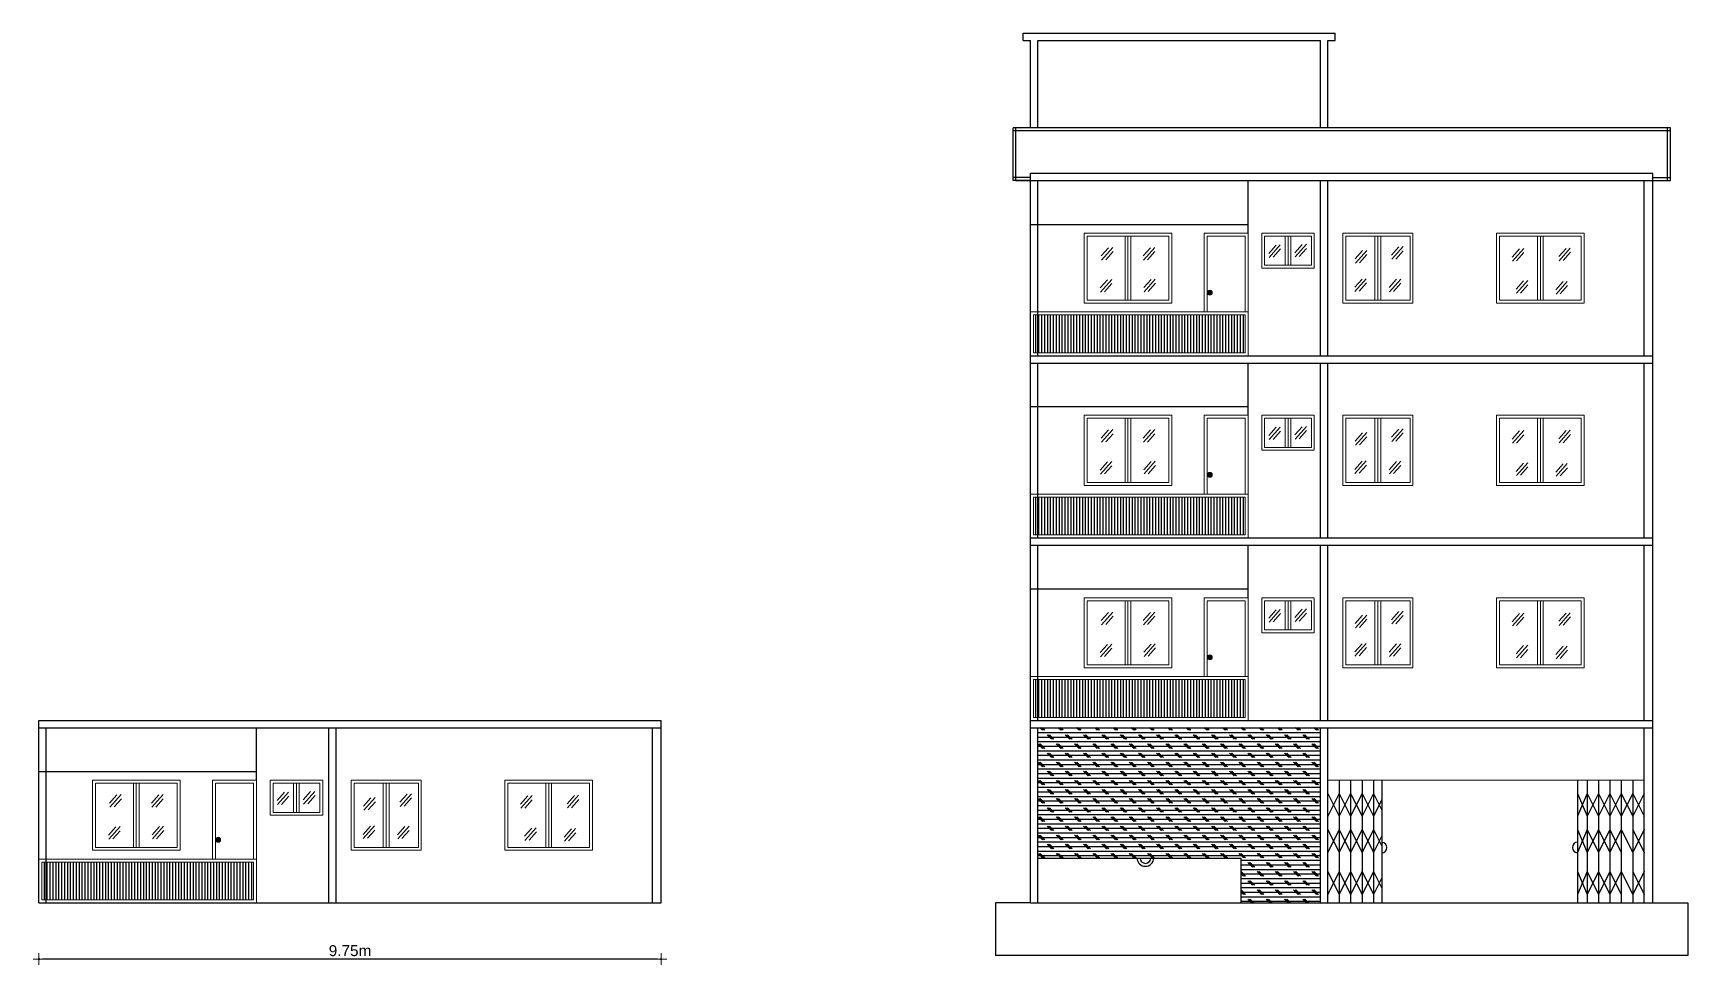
# Model space of a CAD drawing. Header units: inches. Extents: x -4010 to 65129, y -40138 to -1318.
# Drawn here: x 38236 to 39368, y -37750 to -37112 of the extents above; entities that cross this region are included whole.
import ezdxf

# ---------------------------------------------------------------- set-up
doc = ezdxf.new("R2010")
doc.units = ezdxf.units.IN
doc.header["$MEASUREMENT"] = 0
doc.header["$PDMODE"] = 99
for name, color, linetype, lineweight in [('BEAM', 7, 'Continuous', 13), ('Colour 09', 210, 'Continuous', 9), ('RAIL', 200, 'Continuous', 13), ('WIN.', 4, 'Continuous', 13)]:
    doc.layers.add(name, color=color, linetype=linetype, lineweight=lineweight)
for name, color, linetype in [('Brick wall', 3, 'Continuous'), ('Rod', 1, 'Continuous'), ('wall', 3, 'Continuous')]:
    doc.layers.add(name, color=color, linetype=linetype)
doc.styles.add('ARIAL', font='arial.ttf')
doc.dimstyles.new('3-8', dxfattribs={"dimscale": 1.25, "dimtxt": 6, "dimasz": 2, "dimexe": 0.18, "dimexo": 6, "dimgap": 0, "dimtad": 0, "dimdec": 0, "dimzin": 3, "dimdsep": 46, "dimlunit": 3, "dimtxsty": 'ARIAL', "dimblk": 'DD', "dimcen": 1, "dimse1": 1, "dimse2": 1, "dimclrd": 256, "dimclrt": 256, "dimadec": 0, "dimazin": 0, "dimtfac": 0.5, "dimtdec": 0, "dimtmove": 2, "dimatfit": 0, "dimfxl": 0.18, "dimtvp": 0.75, "dimfrac": 1, "dimtolj": 1, "dimtzin": 0, "dimarcsym": 0})

# ---------------------------------------------------------------- blocks, each defined once
blk = doc.blocks.new('DD')
for p, q in [((-1.6, 0), (1.6, 0)), ((0, 1.6), (0, -1.6))]:
    blk.add_line(p, q)
at = {"const_width": 0.3}
blk.add_lwpolyline([(-0.15, 0, 1), (0.15, 0, 1)], format="xyb", close=True, dxfattribs=at)
blk = doc.blocks.new('*D1372')
at = {"layer": 'Colour 09', "lineweight": -2}
blk.add_line((38663, -37745.8), (38242, -37745.8), dxfattribs=at)
at = {"layer": 'Defpoints', "color": 0}
for p in [(38239.5, -37709), (38665.5, -37709), (38239.5, -37745.8)]:
    blk.add_point(p, dxfattribs=at)
at = {"layer": 'Colour 09', "lineweight": -2, "xscale": 2.5, "yscale": 2.5, "zscale": 2.5, "rotation": 180}
blk.add_blockref('DD', (38239.5, -37745.8), dxfattribs=at)
at = {"layer": 'Colour 09', "lineweight": -2, "xscale": 2.5, "yscale": 2.5, "zscale": 2.5}
blk.add_blockref('DD', (38665.5, -37745.8), dxfattribs=at)
at = {"layer": 'Colour 09', "insert": (38452.5, -37740.1), "char_height": 7.5, "attachment_point": 5, "style": 'ARIAL'}
blk.add_mtext('\\A1;9.75m', dxfattribs=at)

msp = doc.modelspace()

# ---------------------------------------------------------------- hatches: boundary and pattern name
at = {"layer": 'Rod'}
h = msp.add_hatch(dxfattribs=at)
h.set_pattern_fill('CORK', color=256, scale=25, style=0)
h.set_pattern_definition([(0, (0, 0), (0, 3.125), []), (135, (1.5625, -1.5625), (-6.25, -6.25), [4.4194174, -4.4194174]), (135, (2.344, -1.5625), (-6.25, -6.25), [4.4194174, -4.4194174]), (135, (3.125, -1.5625), (-6.25, -6.25), [4.4194174, -4.4194174])])
h.paths.add_polyline_path([(39116.915, -37587.344), (38923.415, -37587.344), (38923.415, -37676.639), (39062.352, -37676.639), (39062.352, -37707.344), (39116.915, -37707.344)])

# ---------------------------------------------------------------- linework, layer by layer
at = {"lineweight": 25}
for p, q in [((39129.715, -37623.344), (39129.715, -37707.344)), ((39137.515, -37623.344), (39137.515, -37707.344)), ((39145.315, -37623.344), (39145.315, -37707.344)), ((39153.115, -37623.344), (39153.115, -37707.344)), ((39292.915, -37623.344), (39292.915, -37707.344)), ((39299.415, -37623.344), (39299.415, -37707.344)), ((39307.215, -37623.344), (39307.215, -37707.344)), ((39307.215, -37623.344), (39307.215, -37707.344)), ((39315.015, -37623.344), (39315.015, -37707.344)), ((39322.815, -37623.344), (39322.815, -37707.344)), ((39330.615, -37623.344), (39330.615, -37707.344))]:
    msp.add_line(p, q, dxfattribs=at)
at = {"layer": 'BEAM', "lineweight": 25}
for p, q in [((39121.915, -37632.444), (39129.715, -37648.044)), ((39129.715, -37632.444), (39121.915, -37648.044)), ((39129.715, -37632.444), (39137.515, -37648.044)), ((39137.515, -37632.444), (39129.715, -37648.044)), ((39137.515, -37632.444), (39145.315, -37648.044)), ((39145.315, -37632.444), (39137.515, -37648.044)), ((39145.315, -37632.444), (39153.115, -37648.044)), ((39153.115, -37632.444), (39145.315, -37648.044)), ((39153.115, -37632.444), (39158.785, -37643.784)), ((39292.915, -37632.444), (39299.415, -37648.044)), ((39299.415, -37632.444), (39292.915, -37648.044)), ((39307.215, -37632.444), (39299.415, -37648.044)), ((39299.415, -37632.444), (39307.215, -37648.044)), ((39315.015, -37632.444), (39307.215, -37648.044)), ((39307.215, -37632.444), (39315.015, -37648.044)), ((39315.015, -37632.444), (39322.815, -37648.044)), ((39322.815, -37632.444), (39315.015, -37648.044)), ((39322.815, -37632.444), (39330.615, -37648.044)), ((39330.615, -37632.444), (39322.815, -37648.044)), ((39330.615, -37632.444), (39338.415, -37648.044)), ((39338.415, -37632.444), (39330.615, -37648.044)), ((39158.785, -37636.705), (39153.115, -37648.044)), ((39129.715, -37657.144), (39121.915, -37672.744)), ((39121.915, -37657.144), (39129.715, -37672.744)), ((39137.515, -37657.144), (39129.715, -37672.744)), ((39129.715, -37657.144), (39137.515, -37672.744)), ((39145.315, -37657.144), (39137.515, -37672.744)), ((39137.515, -37657.144), (39145.315, -37672.744)), ((39153.115, -37657.144), (39145.315, -37672.744)), ((39145.315, -37657.144), (39153.115, -37672.744)), ((39153.115, -37657.144), (39158.785, -37668.484)), ((39158.785, -37661.405), (39153.115, -37672.744)), ((39299.415, -37657.144), (39292.915, -37672.744)), ((39292.915, -37657.144), (39299.415, -37672.744)), ((39299.415, -37657.144), (39307.215, -37672.744)), ((39307.215, -37657.144), (39299.415, -37672.744)), ((39307.215, -37657.144), (39315.015, -37672.744)), ((39315.015, -37657.144), (39307.215, -37672.744)), ((39322.815, -37657.144), (39315.015, -37672.744)), ((39315.015, -37657.144), (39322.815, -37672.744)), ((39322.815, -37657.144), (39330.615, -37672.744)), ((39338.415, -37657.144), (39330.615, -37672.744)), ((39330.615, -37657.144), (39338.415, -37672.744)), ((39121.915, -37685.917), (39129.715, -37701.517)), ((39129.715, -37685.917), (39121.915, -37701.517)), ((39129.715, -37685.917), (39137.515, -37701.517)), ((39137.515, -37685.917), (39129.715, -37701.517)), ((39137.515, -37685.917), (39145.315, -37701.517)), ((39145.315, -37685.917), (39137.515, -37701.517)), ((39145.315, -37685.917), (39153.115, -37701.517)), ((39153.115, -37685.917), (39145.315, -37701.517)), ((39153.115, -37685.917), (39158.785, -37697.256)), ((39158.785, -37690.178), (39153.115, -37701.517)), ((39292.915, -37685.917), (39299.415, -37701.517)), ((39299.415, -37685.917), (39292.915, -37701.517)), ((39307.215, -37685.917), (39299.415, -37701.517)), ((39299.415, -37685.917), (39307.215, -37701.517)), ((39315.015, -37685.917), (39307.215, -37701.517)), ((39307.215, -37685.917), (39315.015, -37701.517)), ((39315.015, -37685.917), (39322.815, -37701.517)), ((39322.815, -37685.917), (39315.015, -37701.517)), ((39322.815, -37685.917), (39330.615, -37701.517)), ((39330.615, -37685.917), (39338.415, -37701.517)), ((39338.415, -37685.917), (39330.615, -37701.517))]:
    msp.add_line(p, q, dxfattribs=at)
at = {"layer": 'Brick wall'}
for p, q in [((39158.785, -37623.328), (39158.785, -37707.668)), ((39292.915, -37623.221), (39292.915, -37707.56))]:
    msp.add_line(p, q, dxfattribs=at)
for centre, start, end in [((39158.785, -37669.477), 270, 90), ((39292.915, -37669.369), 90, 270)]:
    msp.add_arc(centre, 3.601, start, end, dxfattribs=at)
at = {"layer": 'RAIL'}
for p, q in [((39158.785, -37623.328), (39121.915, -37623.328)), ((39121.915, -37623.328), (39338.415, -37623.328))]:
    msp.add_line(p, q, dxfattribs=at)
at = {"layer": 'Rod'}
for p, q in [((39356.415, -37176.566), (38906.415, -37176.566)), ((38906.415, -37212.566), (38906.415, -37176.566)), ((39356.415, -37178.566), (38906.415, -37178.566)), ((38908.415, -37212.566), (38908.415, -37176.566)), ((39354.415, -37212.566), (39354.415, -37176.566)), ((39356.415, -37212.566), (39356.415, -37176.566)), ((38918.415, -37210.566), (38906.415, -37210.566)), ((38918.415, -37212.566), (38906.415, -37212.566)), ((39067.415, -37248.566), (39067.415, -37212.566)), ((39344.415, -37210.566), (39356.415, -37210.566)), ((39344.415, -37212.566), (39356.415, -37212.566)), ((38921.888, -37304.566), (38921.888, -37330.566)), ((38923.888, -37304.566), (38923.888, -37330.566)), ((38925.888, -37304.566), (38925.888, -37330.566)), ((38927.888, -37304.566), (38927.888, -37330.566)), ((38929.888, -37304.566), (38929.888, -37330.566)), ((38931.888, -37304.566), (38931.888, -37330.566)), ((38933.888, -37304.566), (38933.888, -37330.566)), ((38935.888, -37304.566), (38935.888, -37330.566)), ((38937.888, -37304.566), (38937.888, -37330.566)), ((38939.888, -37304.566), (38939.888, -37330.566)), ((38941.888, -37304.566), (38941.888, -37330.566)), ((38943.888, -37304.566), (38943.888, -37330.566)), ((38945.888, -37304.566), (38945.888, -37330.566)), ((38947.888, -37304.566), (38947.888, -37330.566)), ((38949.888, -37304.566), (38949.888, -37330.566)), ((38951.888, -37304.566), (38951.888, -37330.566)), ((38953.888, -37304.566), (38953.888, -37330.566)), ((38955.888, -37304.566), (38955.888, -37330.566)), ((38957.888, -37304.566), (38957.888, -37330.566)), ((38959.888, -37304.566), (38959.888, -37330.566)), ((38961.888, -37304.566), (38961.888, -37330.566)), ((38963.888, -37304.566), (38963.888, -37330.566)), ((38965.888, -37304.566), (38965.888, -37330.566)), ((38967.888, -37304.566), (38967.888, -37330.566)), ((38969.888, -37304.566), (38969.888, -37330.566)), ((38971.888, -37304.566), (38971.888, -37330.566)), ((38973.888, -37304.566), (38973.888, -37330.566)), ((38975.888, -37304.566), (38975.888, -37330.566)), ((38977.888, -37304.566), (38977.888, -37330.566)), ((38979.888, -37304.566), (38979.888, -37330.566)), ((38981.888, -37304.566), (38981.888, -37330.566)), ((38983.888, -37304.566), (38983.888, -37330.566)), ((38985.888, -37304.566), (38985.888, -37330.566)), ((38987.888, -37304.566), (38987.888, -37330.566)), ((38989.888, -37304.566), (38989.888, -37330.566)), ((38991.888, -37304.566), (38991.888, -37330.566)), ((38993.888, -37304.566), (38993.888, -37330.566)), ((38995.888, -37304.566), (38995.888, -37330.566)), ((38997.888, -37304.566), (38997.888, -37330.566)), ((38999.888, -37304.566), (38999.888, -37330.566)), ((39001.888, -37304.566), (39001.888, -37330.566)), ((39003.888, -37304.566), (39003.888, -37330.566)), ((39005.888, -37304.566), (39005.888, -37330.566)), ((39007.888, -37304.566), (39007.888, -37330.566)), ((39009.888, -37304.566), (39009.888, -37330.566)), ((39011.888, -37304.566), (39011.888, -37330.566)), ((39013.888, -37304.566), (39013.888, -37330.566)), ((39015.888, -37304.566), (39015.888, -37330.566)), ((39017.888, -37304.566), (39017.888, -37330.566)), ((39019.888, -37304.566), (39019.888, -37330.566)), ((39021.888, -37304.566), (39021.888, -37330.566)), ((39023.888, -37304.566), (39023.888, -37330.566)), ((39025.888, -37304.566), (39025.888, -37330.566)), ((39027.888, -37304.566), (39027.888, -37330.566)), ((39029.888, -37304.566), (39029.888, -37330.566)), ((39031.888, -37304.566), (39031.888, -37330.566)), ((39033.888, -37304.566), (39033.888, -37330.566)), ((39035.888, -37304.566), (39035.888, -37330.566)), ((39037.888, -37304.566), (39037.888, -37330.566)), ((39039.888, -37304.566), (39039.888, -37330.566)), ((39041.888, -37304.566), (39041.888, -37330.566)), ((39043.888, -37304.566), (39043.888, -37330.566)), ((39045.888, -37304.566), (39045.888, -37330.566)), ((39047.888, -37304.566), (39047.888, -37330.566)), ((39047.888, -37304.566), (39047.888, -37330.566)), ((39049.888, -37304.566), (39049.888, -37330.566)), ((39049.888, -37304.566), (39049.888, -37330.566)), ((39051.888, -37304.566), (39051.888, -37330.566)), ((39053.888, -37304.566), (39053.888, -37330.566)), ((39055.888, -37304.566), (39055.888, -37330.566)), ((39057.888, -37304.566), (39057.888, -37330.566)), ((39059.888, -37304.566), (39059.888, -37330.566)), ((39061.888, -37304.566), (39061.888, -37330.566)), ((39063.888, -37304.566), (39063.888, -37330.566)), ((39067.415, -37373.344), (39067.415, -37337.344)), ((38921.888, -37429.344), (38921.888, -37455.344)), ((38923.888, -37429.344), (38923.888, -37455.344)), ((38925.888, -37429.344), (38925.888, -37455.344)), ((38927.888, -37429.344), (38927.888, -37455.344)), ((38929.888, -37429.344), (38929.888, -37455.344)), ((38931.888, -37429.344), (38931.888, -37455.344)), ((38933.888, -37429.344), (38933.888, -37455.344)), ((38935.888, -37429.344), (38935.888, -37455.344)), ((38937.888, -37429.344), (38937.888, -37455.344)), ((38939.888, -37429.344), (38939.888, -37455.344)), ((38941.888, -37429.344), (38941.888, -37455.344)), ((38943.888, -37429.344), (38943.888, -37455.344)), ((38945.888, -37429.344), (38945.888, -37455.344)), ((38947.888, -37429.344), (38947.888, -37455.344)), ((38949.888, -37429.344), (38949.888, -37455.344)), ((38951.888, -37429.344), (38951.888, -37455.344)), ((38953.888, -37429.344), (38953.888, -37455.344)), ((38955.888, -37429.344), (38955.888, -37455.344)), ((38957.888, -37429.344), (38957.888, -37455.344)), ((38959.888, -37429.344), (38959.888, -37455.344)), ((38961.888, -37429.344), (38961.888, -37455.344)), ((38963.888, -37429.344), (38963.888, -37455.344)), ((38965.888, -37429.344), (38965.888, -37455.344)), ((38967.888, -37429.344), (38967.888, -37455.344)), ((38969.888, -37429.344), (38969.888, -37455.344)), ((38971.888, -37429.344), (38971.888, -37455.344)), ((38973.888, -37429.344), (38973.888, -37455.344)), ((38975.888, -37429.344), (38975.888, -37455.344)), ((38977.888, -37429.344), (38977.888, -37455.344)), ((38979.888, -37429.344), (38979.888, -37455.344)), ((38981.888, -37429.344), (38981.888, -37455.344)), ((38983.888, -37429.344), (38983.888, -37455.344)), ((38985.888, -37429.344), (38985.888, -37455.344)), ((38987.888, -37429.344), (38987.888, -37455.344)), ((38989.888, -37429.344), (38989.888, -37455.344)), ((38991.888, -37429.344), (38991.888, -37455.344)), ((38993.888, -37429.344), (38993.888, -37455.344)), ((38995.888, -37429.344), (38995.888, -37455.344)), ((38997.888, -37429.344), (38997.888, -37455.344)), ((38999.888, -37429.344), (38999.888, -37455.344)), ((39001.888, -37429.344), (39001.888, -37455.344)), ((39003.888, -37429.344), (39003.888, -37455.344)), ((39005.888, -37429.344), (39005.888, -37455.344)), ((39007.888, -37429.344), (39007.888, -37455.344)), ((39009.888, -37429.344), (39009.888, -37455.344)), ((39011.888, -37429.344), (39011.888, -37455.344)), ((39013.888, -37429.344), (39013.888, -37455.344)), ((39015.888, -37429.344), (39015.888, -37455.344)), ((39017.888, -37429.344), (39017.888, -37455.344)), ((39019.888, -37429.344), (39019.888, -37455.344)), ((39021.888, -37429.344), (39021.888, -37455.344)), ((39023.888, -37429.344), (39023.888, -37455.344)), ((39025.888, -37429.344), (39025.888, -37455.344)), ((39027.888, -37429.344), (39027.888, -37455.344)), ((39029.888, -37429.344), (39029.888, -37455.344)), ((39031.888, -37429.344), (39031.888, -37455.344)), ((39033.888, -37429.344), (39033.888, -37455.344)), ((39035.888, -37429.344), (39035.888, -37455.344)), ((39037.888, -37429.344), (39037.888, -37455.344)), ((39039.888, -37429.344), (39039.888, -37455.344)), ((39041.888, -37429.344), (39041.888, -37455.344)), ((39043.888, -37429.344), (39043.888, -37455.344)), ((39045.888, -37429.344), (39045.888, -37455.344)), ((39047.888, -37429.344), (39047.888, -37455.344)), ((39047.888, -37429.344), (39047.888, -37455.344)), ((39049.888, -37429.344), (39049.888, -37455.344)), ((39049.888, -37429.344), (39049.888, -37455.344)), ((39051.888, -37429.344), (39051.888, -37455.344)), ((39053.888, -37429.344), (39053.888, -37455.344)), ((39055.888, -37429.344), (39055.888, -37455.344)), ((39057.888, -37429.344), (39057.888, -37455.344)), ((39059.888, -37429.344), (39059.888, -37455.344)), ((39061.888, -37429.344), (39061.888, -37455.344)), ((39063.888, -37429.344), (39063.888, -37455.344)), ((39067.415, -37498.344), (39067.415, -37462.344)), ((38921.888, -37554.344), (38921.888, -37580.344)), ((38923.888, -37554.344), (38923.888, -37580.344)), ((38925.888, -37554.344), (38925.888, -37580.344)), ((38927.888, -37554.344), (38927.888, -37580.344)), ((38929.888, -37554.344), (38929.888, -37580.344)), ((38931.888, -37554.344), (38931.888, -37580.344)), ((38933.888, -37554.344), (38933.888, -37580.344)), ((38935.888, -37554.344), (38935.888, -37580.344)), ((38937.888, -37554.344), (38937.888, -37580.344)), ((38939.888, -37554.344), (38939.888, -37580.344)), ((38941.888, -37554.344), (38941.888, -37580.344)), ((38943.888, -37554.344), (38943.888, -37580.344)), ((38945.888, -37554.344), (38945.888, -37580.344)), ((38947.888, -37554.344), (38947.888, -37580.344)), ((38949.888, -37554.344), (38949.888, -37580.344)), ((38951.888, -37554.344), (38951.888, -37580.344)), ((38953.888, -37554.344), (38953.888, -37580.344)), ((38955.888, -37554.344), (38955.888, -37580.344)), ((38957.888, -37554.344), (38957.888, -37580.344)), ((38959.888, -37554.344), (38959.888, -37580.344)), ((38961.888, -37554.344), (38961.888, -37580.344)), ((38963.888, -37554.344), (38963.888, -37580.344)), ((38965.888, -37554.344), (38965.888, -37580.344)), ((38967.888, -37554.344), (38967.888, -37580.344)), ((38969.888, -37554.344), (38969.888, -37580.344)), ((38971.888, -37554.344), (38971.888, -37580.344)), ((38973.888, -37554.344), (38973.888, -37580.344)), ((38975.888, -37554.344), (38975.888, -37580.344)), ((38977.888, -37554.344), (38977.888, -37580.344)), ((38979.888, -37554.344), (38979.888, -37580.344)), ((38981.888, -37554.344), (38981.888, -37580.344)), ((38983.888, -37554.344), (38983.888, -37580.344)), ((38985.888, -37554.344), (38985.888, -37580.344)), ((38987.888, -37554.344), (38987.888, -37580.344)), ((38989.888, -37554.344), (38989.888, -37580.344)), ((38991.888, -37554.344), (38991.888, -37580.344)), ((38993.888, -37554.344), (38993.888, -37580.344)), ((38995.888, -37554.344), (38995.888, -37580.344)), ((38997.888, -37554.344), (38997.888, -37580.344)), ((38999.888, -37554.344), (38999.888, -37580.344)), ((39001.888, -37554.344), (39001.888, -37580.344)), ((39003.888, -37554.344), (39003.888, -37580.344)), ((39005.888, -37554.344), (39005.888, -37580.344)), ((39007.888, -37554.344), (39007.888, -37580.344)), ((39009.888, -37554.344), (39009.888, -37580.344)), ((39011.888, -37554.344), (39011.888, -37580.344)), ((39013.888, -37554.344), (39013.888, -37580.344)), ((39015.888, -37554.344), (39015.888, -37580.344)), ((39017.888, -37554.344), (39017.888, -37580.344)), ((39019.888, -37554.344), (39019.888, -37580.344)), ((39021.888, -37554.344), (39021.888, -37580.344)), ((39023.888, -37554.344), (39023.888, -37580.344)), ((39025.888, -37554.344), (39025.888, -37580.344)), ((39027.888, -37554.344), (39027.888, -37580.344)), ((39029.888, -37554.344), (39029.888, -37580.344)), ((39031.888, -37554.344), (39031.888, -37580.344)), ((39033.888, -37554.344), (39033.888, -37580.344)), ((39035.888, -37554.344), (39035.888, -37580.344)), ((39037.888, -37554.344), (39037.888, -37580.344)), ((39039.888, -37554.344), (39039.888, -37580.344)), ((39041.888, -37554.344), (39041.888, -37580.344)), ((39043.888, -37554.344), (39043.888, -37580.344)), ((39045.888, -37554.344), (39045.888, -37580.344)), ((39047.888, -37554.344), (39047.888, -37580.344)), ((39047.888, -37554.344), (39047.888, -37580.344)), ((39049.888, -37554.344), (39049.888, -37580.344)), ((39049.888, -37554.344), (39049.888, -37580.344)), ((39051.888, -37554.344), (39051.888, -37580.344)), ((39053.888, -37554.344), (39053.888, -37580.344)), ((39055.888, -37554.344), (39055.888, -37580.344)), ((39057.888, -37554.344), (39057.888, -37580.344)), ((39059.888, -37554.344), (39059.888, -37580.344)), ((39061.888, -37554.344), (39061.888, -37580.344)), ((39063.888, -37554.344), (39063.888, -37580.344)), ((38388.536, -37623.344), (38388.536, -37587.344)), ((38243.008, -37679.344), (38243.008, -37705.344)), ((38245.008, -37679.344), (38245.008, -37705.344)), ((38247.008, -37679.344), (38247.008, -37705.344)), ((38249.008, -37679.344), (38249.008, -37705.344)), ((38251.008, -37679.344), (38251.008, -37705.344)), ((38253.008, -37679.344), (38253.008, -37705.344)), ((38255.008, -37679.344), (38255.008, -37705.344)), ((38257.008, -37679.344), (38257.008, -37705.344)), ((38259.008, -37679.344), (38259.008, -37705.344)), ((38261.008, -37679.344), (38261.008, -37705.344)), ((38263.008, -37679.344), (38263.008, -37705.344)), ((38265.008, -37679.344), (38265.008, -37705.344)), ((38267.008, -37679.344), (38267.008, -37705.344)), ((38269.008, -37679.344), (38269.008, -37705.344)), ((38271.008, -37679.344), (38271.008, -37705.344)), ((38273.008, -37679.344), (38273.008, -37705.344)), ((38275.008, -37679.344), (38275.008, -37705.344)), ((38277.008, -37679.344), (38277.008, -37705.344)), ((38279.008, -37679.344), (38279.008, -37705.344)), ((38281.008, -37679.344), (38281.008, -37705.344)), ((38283.008, -37679.344), (38283.008, -37705.344)), ((38285.008, -37679.344), (38285.008, -37705.344)), ((38287.008, -37679.344), (38287.008, -37705.344)), ((38289.008, -37679.344), (38289.008, -37705.344)), ((38291.008, -37679.344), (38291.008, -37705.344)), ((38293.008, -37679.344), (38293.008, -37705.344)), ((38295.008, -37679.344), (38295.008, -37705.344)), ((38297.008, -37679.344), (38297.008, -37705.344)), ((38299.008, -37679.344), (38299.008, -37705.344)), ((38301.008, -37679.344), (38301.008, -37705.344)), ((38303.008, -37679.344), (38303.008, -37705.344)), ((38305.008, -37679.344), (38305.008, -37705.344)), ((38307.008, -37679.344), (38307.008, -37705.344)), ((38309.008, -37679.344), (38309.008, -37705.344)), ((38311.008, -37679.344), (38311.008, -37705.344)), ((38313.008, -37679.344), (38313.008, -37705.344)), ((38315.008, -37679.344), (38315.008, -37705.344)), ((38317.008, -37679.344), (38317.008, -37705.344)), ((38319.008, -37679.344), (38319.008, -37705.344)), ((38321.008, -37679.344), (38321.008, -37705.344)), ((38323.008, -37679.344), (38323.008, -37705.344)), ((38325.008, -37679.344), (38325.008, -37705.344)), ((38327.008, -37679.344), (38327.008, -37705.344)), ((38329.008, -37679.344), (38329.008, -37705.344)), ((38331.008, -37679.344), (38331.008, -37705.344)), ((38333.008, -37679.344), (38333.008, -37705.344)), ((38335.008, -37679.344), (38335.008, -37705.344)), ((38337.008, -37679.344), (38337.008, -37705.344)), ((38339.008, -37679.344), (38339.008, -37705.344)), ((38341.008, -37679.344), (38341.008, -37705.344)), ((38343.008, -37679.344), (38343.008, -37705.344)), ((38345.008, -37679.344), (38345.008, -37705.344)), ((38347.008, -37679.344), (38347.008, -37705.344)), ((38349.008, -37679.344), (38349.008, -37705.344)), ((38351.008, -37679.344), (38351.008, -37705.344)), ((38353.008, -37679.344), (38353.008, -37705.344)), ((38355.008, -37679.344), (38355.008, -37705.344)), ((38357.008, -37679.344), (38357.008, -37705.344)), ((38359.008, -37679.344), (38359.008, -37705.344)), ((38361.008, -37679.344), (38361.008, -37705.344)), ((38363.008, -37679.344), (38363.008, -37705.344)), ((38365.008, -37679.344), (38365.008, -37705.344)), ((38367.008, -37679.344), (38367.008, -37705.344)), ((38369.008, -37679.344), (38369.008, -37705.344)), ((38369.008, -37679.344), (38369.008, -37705.344)), ((38371.008, -37679.344), (38371.008, -37705.344)), ((38371.008, -37679.344), (38371.008, -37705.344)), ((38373.008, -37679.344), (38373.008, -37705.344)), ((38375.008, -37679.344), (38375.008, -37705.344)), ((38377.008, -37679.344), (38377.008, -37705.344)), ((38379.008, -37679.344), (38379.008, -37705.344)), ((38381.008, -37679.344), (38381.008, -37705.344)), ((38383.008, -37679.344), (38383.008, -37705.344)), ((38385.008, -37679.344), (38385.008, -37705.344)), ((38923.415, -37676.639), (39062.352, -37676.639)), ((39062.352, -37676.639), (39062.352, -37707.344)), ((38918.415, -37707.344), (38894.415, -37707.344)), ((38894.415, -37707.344), (38894.415, -37743.344)), ((39344.415, -37707.344), (39368.415, -37707.344)), ((39368.415, -37707.344), (39368.415, -37743.344)), ((39368.415, -37743.344), (38894.415, -37743.344))]:
    msp.add_line(p, q, dxfattribs=at)
for radius in [5.667, 3.667]:
    msp.add_arc((38997.047, -37676.639), radius, 180, 0, dxfattribs=at)
at = {"layer": 'wall'}
for p, q in [((38913.415, -37111.566), (39126.915, -37111.566)), ((38913.415, -37116.566), (38913.415, -37111.566)), ((39126.915, -37116.566), (39126.915, -37111.566)), ((38913.415, -37116.566), (38918.415, -37116.566)), ((38918.415, -37176.566), (38918.415, -37116.566)), ((38923.415, -37176.566), (38923.415, -37116.566)), ((38923.415, -37116.566), (39116.915, -37116.566)), ((39116.915, -37176.566), (39116.915, -37116.566)), ((39121.915, -37116.566), (39126.915, -37116.566)), ((39121.915, -37176.566), (39121.915, -37116.566)), ((38908.415, -37212.566), (39344.415, -37212.566)), ((38918.415, -37332.566), (38918.415, -37207.566)), ((38918.415, -37207.566), (39344.415, -37207.566)), ((38923.415, -37332.566), (38923.415, -37212.566)), ((39116.915, -37332.566), (39116.915, -37212.566)), ((39121.915, -37332.566), (39121.915, -37212.566)), ((39338.415, -37332.566), (39338.415, -37212.566)), ((39344.415, -37332.566), (39344.415, -37207.566)), ((38918.415, -37242.566), (39067.415, -37242.566)), ((38918.415, -37457.344), (38918.415, -37332.344)), ((38918.415, -37332.566), (39344.415, -37332.566)), ((38918.415, -37332.566), (39344.415, -37332.566)), ((38918.415, -37337.566), (39344.415, -37337.566)), ((38923.415, -37457.344), (38923.415, -37337.344)), ((39116.915, -37457.344), (39116.915, -37337.344)), ((39121.915, -37457.344), (39121.915, -37337.344)), ((39338.415, -37457.344), (39338.415, -37337.344)), ((39344.415, -37457.344), (39344.415, -37332.344)), ((38918.415, -37367.344), (39067.415, -37367.344)), ((38918.415, -37582.344), (38918.415, -37457.344)), ((38918.415, -37457.344), (39344.415, -37457.344)), ((38918.415, -37457.344), (39344.415, -37457.344)), ((38918.415, -37462.344), (39344.415, -37462.344)), ((38923.415, -37582.344), (38923.415, -37462.344)), ((39116.915, -37582.344), (39116.915, -37462.344)), ((39121.915, -37582.344), (39121.915, -37462.344)), ((39338.415, -37582.344), (39338.415, -37462.344)), ((39344.415, -37582.344), (39344.415, -37457.344)), ((38918.415, -37492.344), (39067.415, -37492.344)), ((38239.536, -37707.344), (38239.536, -37582.344)), ((38239.536, -37582.344), (38665.536, -37582.344)), ((38239.536, -37587.344), (38665.536, -37587.344)), ((38244.536, -37707.344), (38244.536, -37587.344)), ((38438.036, -37707.344), (38438.036, -37587.344)), ((38443.036, -37707.344), (38443.036, -37587.344)), ((38659.536, -37707.344), (38659.536, -37587.344)), ((38665.536, -37707.344), (38665.536, -37582.344)), ((38918.415, -37707.344), (38918.415, -37582.344)), ((38918.415, -37582.344), (39344.415, -37582.344)), ((38918.415, -37582.344), (39344.415, -37582.344)), ((38918.415, -37587.344), (39344.415, -37587.344)), ((38923.415, -37707.344), (38923.415, -37587.344)), ((39116.915, -37707.344), (39116.915, -37587.344)), ((39121.915, -37707.344), (39121.915, -37587.344)), ((39338.415, -37707.344), (39338.415, -37587.344)), ((39344.415, -37707.344), (39344.415, -37582.344)), ((38239.536, -37617.344), (38388.536, -37617.344)), ((38239.536, -37707.344), (38665.536, -37707.344)), ((38918.415, -37707.344), (39344.415, -37707.344))]:
    msp.add_line(p, q, dxfattribs=at)
at = {"layer": 'WIN.'}
for p, q in [((38971.846, -37258.557), (38966.83, -37264.216)), ((38974.669, -37258.388), (38967, -37267.04)), ((38983.082, -37250.566), (38983.082, -37294.566)), ((38985.082, -37250.566), (38985.082, -37294.566)), ((38987.082, -37250.566), (38987.082, -37294.566)), ((39000.57, -37258.584), (38995.553, -37264.243)), ((39003.393, -37258.414), (38995.723, -37267.066)), ((39086.481, -37256.797), (39081.465, -37262.456)), ((39089.304, -37256.627), (39081.635, -37265.279)), ((39089.474, -37259.45), (39084.458, -37265.109)), ((39092.665, -37250.566), (39092.665, -37270.566)), ((39094.665, -37250.566), (39094.665, -37270.566)), ((39096.665, -37250.566), (39096.665, -37270.566)), ((39104.414, -37256.377), (39099.398, -37262.036)), ((39107.237, -37256.207), (39099.568, -37264.859)), ((39107.407, -37259.03), (39102.391, -37264.689)), ((39154.165, -37250.566), (39154.165, -37294.566)), ((39156.165, -37250.566), (39156.165, -37294.566)), ((39158.165, -37250.566), (39158.165, -37294.566)), ((39170.549, -37258.01), (39165.533, -37263.668)), ((39173.372, -37257.84), (39165.703, -37266.492)), ((39253.182, -37259.283), (39248.166, -37264.942)), ((39256.005, -37259.113), (39248.336, -37267.765)), ((39265.415, -37250.566), (39265.415, -37294.566)), ((39267.415, -37250.566), (39267.415, -37294.566)), ((39269.415, -37250.566), (39269.415, -37294.566)), ((39285.018, -37259.033), (39280.002, -37264.691)), ((39287.842, -37258.863), (39280.172, -37267.515)), ((38974.839, -37261.211), (38969.823, -37266.87)), ((39003.563, -37261.237), (38998.547, -37266.896)), ((39145.72, -37260.588), (39140.704, -37266.247)), ((39148.543, -37260.418), (39140.874, -37269.071)), ((39148.713, -37263.242), (39143.697, -37268.901)), ((39173.542, -37260.663), (39168.526, -37266.322)), ((39256.175, -37261.936), (39251.159, -37267.595)), ((39288.012, -37261.686), (39282.996, -37267.345)), ((38971.103, -37280.484), (38966.087, -37286.143)), ((38973.927, -37280.314), (38966.257, -37288.966)), ((39000.97, -37280.284), (38995.954, -37285.943)), ((39003.793, -37280.114), (38996.124, -37288.766)), ((39003.963, -37282.937), (38998.947, -37288.596)), ((39145.323, -37280.028), (39140.307, -37285.687)), ((39148.146, -37279.858), (39140.477, -37288.511)), ((39148.316, -37282.682), (39143.3, -37288.341)), ((39168.96, -37280.227), (39163.944, -37285.886)), ((39171.783, -37280.057), (39164.114, -37288.709)), ((39171.953, -37282.88), (39166.937, -37288.539)), ((39255.94, -37281.313), (39250.923, -37286.972)), ((39258.763, -37281.143), (39251.093, -37289.796)), ((39283.013, -37281.814), (39277.997, -37287.473)), ((39285.836, -37281.644), (39278.167, -37290.296)), ((38974.096, -37283.138), (38969.08, -37288.796)), ((39258.933, -37283.967), (39253.917, -37289.626)), ((39286.006, -37284.468), (39280.99, -37290.126)), ((38971.846, -37383.336), (38966.83, -37388.995)), ((38974.669, -37383.166), (38967, -37391.818)), ((38983.082, -37375.344), (38983.082, -37419.344)), ((38985.082, -37375.344), (38985.082, -37419.344)), ((38987.082, -37375.344), (38987.082, -37419.344)), ((39000.57, -37383.363), (38995.553, -37389.021)), ((39003.393, -37383.193), (38995.723, -37391.845)), ((39086.481, -37381.576), (39081.465, -37387.235)), ((39089.304, -37381.406), (39081.635, -37390.058)), ((39089.474, -37384.229), (39084.458, -37389.888)), ((39092.665, -37375.344), (39092.665, -37395.344)), ((39094.665, -37375.344), (39094.665, -37395.344)), ((39096.665, -37375.344), (39096.665, -37395.344)), ((39104.414, -37381.156), (39099.398, -37386.815)), ((39107.237, -37380.986), (39099.568, -37389.638)), ((39107.407, -37383.809), (39102.391, -37389.468)), ((39154.165, -37375.344), (39154.165, -37419.344)), ((39156.165, -37375.344), (39156.165, -37419.344)), ((39158.165, -37375.344), (39158.165, -37419.344)), ((39170.549, -37382.788), (39165.533, -37388.447)), ((39173.372, -37382.619), (39165.703, -37391.271)), ((39253.182, -37384.062), (39248.166, -37389.721)), ((39256.005, -37383.892), (39248.336, -37392.544)), ((39265.415, -37375.344), (39265.415, -37419.344)), ((39267.415, -37375.344), (39267.415, -37419.344)), ((39269.415, -37375.344), (39269.415, -37419.344)), ((39285.018, -37383.811), (39280.002, -37389.47)), ((39287.842, -37383.641), (39280.172, -37392.294)), ((38974.839, -37385.99), (38969.823, -37391.649)), ((39003.563, -37386.016), (38998.547, -37391.675)), ((39145.72, -37385.367), (39140.704, -37391.026)), ((39148.543, -37385.197), (39140.874, -37393.849)), ((39148.713, -37388.021), (39143.697, -37393.679)), ((39173.542, -37385.442), (39168.526, -37391.101)), ((39256.175, -37386.715), (39251.159, -37392.374)), ((39288.012, -37386.465), (39282.996, -37392.124)), ((38971.103, -37405.263), (38966.087, -37410.922)), ((38973.927, -37405.093), (38966.257, -37413.745)), ((39000.97, -37405.063), (38995.954, -37410.722)), ((39003.793, -37404.893), (38996.124, -37413.545)), ((39145.323, -37404.807), (39140.307, -37410.466)), ((39148.146, -37404.637), (39140.477, -37413.289)), ((39148.316, -37407.461), (39143.3, -37413.119)), ((39168.96, -37405.006), (39163.944, -37410.664)), ((39171.783, -37404.836), (39164.114, -37413.488)), ((39171.953, -37407.659), (39166.937, -37413.318)), ((39255.94, -37406.092), (39250.923, -37411.751)), ((39258.763, -37405.922), (39251.093, -37414.574)), ((39283.013, -37406.593), (39277.997, -37412.252)), ((39285.836, -37406.423), (39278.167, -37415.075)), ((38974.096, -37407.917), (38969.08, -37413.575)), ((39003.963, -37407.716), (38998.947, -37413.375)), ((39258.933, -37408.746), (39253.917, -37414.404)), ((39286.006, -37409.246), (39280.99, -37414.905)), ((38971.846, -37508.336), (38966.83, -37513.995)), ((38974.669, -37508.166), (38967, -37516.818)), ((38983.082, -37500.344), (38983.082, -37544.344)), ((38985.082, -37500.344), (38985.082, -37544.344)), ((38987.082, -37500.344), (38987.082, -37544.344)), ((39000.57, -37508.363), (38995.553, -37514.021)), ((39003.393, -37508.193), (38995.723, -37516.845)), ((39086.481, -37506.576), (39081.465, -37512.235)), ((39089.304, -37506.406), (39081.635, -37515.058)), ((39089.474, -37509.229), (39084.458, -37514.888)), ((39092.665, -37500.344), (39092.665, -37520.344)), ((39094.665, -37500.344), (39094.665, -37520.344)), ((39096.665, -37500.344), (39096.665, -37520.344)), ((39104.414, -37506.156), (39099.398, -37511.815)), ((39107.237, -37505.986), (39099.568, -37514.638)), ((39107.407, -37508.809), (39102.391, -37514.468)), ((39154.165, -37500.344), (39154.165, -37544.344)), ((39156.165, -37500.344), (39156.165, -37544.344)), ((39158.165, -37500.344), (39158.165, -37544.344)), ((39170.549, -37507.788), (39165.533, -37513.447)), ((39173.372, -37507.619), (39165.703, -37516.271)), ((39253.182, -37509.062), (39248.166, -37514.721)), ((39256.005, -37508.892), (39248.336, -37517.544)), ((39265.415, -37500.344), (39265.415, -37544.344)), ((39267.415, -37500.344), (39267.415, -37544.344)), ((39269.415, -37500.344), (39269.415, -37544.344)), ((39285.018, -37508.811), (39280.002, -37514.47)), ((39287.842, -37508.641), (39280.172, -37517.294)), ((38974.839, -37510.99), (38969.823, -37516.649)), ((39003.563, -37511.016), (38998.547, -37516.675)), ((39145.72, -37510.367), (39140.704, -37516.026)), ((39148.543, -37510.197), (39140.874, -37518.849)), ((39148.713, -37513.021), (39143.697, -37518.679)), ((39173.542, -37510.442), (39168.526, -37516.101)), ((39256.175, -37511.715), (39251.159, -37517.374)), ((39288.012, -37511.465), (39282.996, -37517.124)), ((38971.103, -37530.263), (38966.087, -37535.922)), ((38973.927, -37530.093), (38966.257, -37538.745)), ((39000.97, -37530.063), (38995.954, -37535.722)), ((39003.793, -37529.893), (38996.124, -37538.545)), ((39145.323, -37529.807), (39140.307, -37535.466)), ((39148.146, -37529.637), (39140.477, -37538.289)), ((39168.96, -37530.006), (39163.944, -37535.664)), ((39171.783, -37529.836), (39164.114, -37538.488)), ((39255.94, -37531.092), (39250.923, -37536.751)), ((39258.763, -37530.922), (39251.093, -37539.574)), ((39283.013, -37531.593), (39277.997, -37537.252)), ((39285.836, -37531.423), (39278.167, -37540.075)), ((38974.096, -37532.917), (38969.08, -37538.575)), ((39003.963, -37532.716), (38998.947, -37538.375)), ((39148.316, -37532.461), (39143.3, -37538.119)), ((39171.953, -37532.659), (39166.937, -37538.318)), ((39258.933, -37533.746), (39253.917, -37539.404)), ((39286.006, -37534.246), (39280.99, -37539.905)), ((38292.967, -37633.336), (38287.95, -37638.995)), ((38295.79, -37633.166), (38288.12, -37641.818)), ((38304.203, -37625.344), (38304.203, -37669.344)), ((38306.203, -37625.344), (38306.203, -37669.344)), ((38308.203, -37625.344), (38308.203, -37669.344)), ((38321.691, -37633.363), (38316.674, -37639.021)), ((38324.514, -37633.193), (38316.844, -37641.845)), ((38407.602, -37631.576), (38402.586, -37637.235)), ((38410.425, -37631.406), (38402.756, -37640.058)), ((38410.595, -37634.229), (38405.579, -37639.888)), ((38413.786, -37625.344), (38413.786, -37645.344)), ((38415.786, -37625.344), (38415.786, -37645.344)), ((38417.786, -37625.344), (38417.786, -37645.344)), ((38425.535, -37631.156), (38420.519, -37636.815)), ((38428.358, -37630.986), (38420.689, -37639.638)), ((38428.528, -37633.809), (38423.512, -37639.468)), ((38475.286, -37625.344), (38475.286, -37669.344)), ((38477.286, -37625.344), (38477.286, -37669.344)), ((38479.286, -37625.344), (38479.286, -37669.344)), ((38491.67, -37632.788), (38486.654, -37638.447)), ((38494.493, -37632.619), (38486.824, -37641.271)), ((38574.303, -37634.062), (38569.287, -37639.721)), ((38577.126, -37633.892), (38569.457, -37642.544)), ((38586.536, -37625.344), (38586.536, -37669.344)), ((38588.536, -37625.344), (38588.536, -37669.344)), ((38590.536, -37625.344), (38590.536, -37669.344)), ((38606.139, -37633.811), (38601.123, -37639.47)), ((38608.963, -37633.641), (38601.293, -37642.294)), ((38295.96, -37635.99), (38290.944, -37641.649)), ((38324.684, -37636.016), (38319.668, -37641.675)), ((38466.841, -37635.367), (38461.825, -37641.026)), ((38469.664, -37635.197), (38461.995, -37643.849)), ((38469.834, -37638.021), (38464.818, -37643.679)), ((38494.663, -37635.442), (38489.647, -37641.101)), ((38577.296, -37636.715), (38572.28, -37642.374)), ((38609.133, -37636.465), (38604.116, -37642.124)), ((38292.224, -37655.263), (38287.208, -37660.922)), ((38295.047, -37655.093), (38287.378, -37663.745)), ((38322.091, -37655.063), (38317.074, -37660.722)), ((38324.914, -37654.893), (38317.244, -37663.545)), ((38466.444, -37654.807), (38461.428, -37660.466)), ((38469.267, -37654.637), (38461.598, -37663.289)), ((38490.081, -37655.006), (38485.065, -37660.664)), ((38492.904, -37654.836), (38485.235, -37663.488)), ((38577.06, -37656.092), (38572.044, -37661.751)), ((38579.884, -37655.922), (38572.214, -37664.574)), ((38604.134, -37656.593), (38599.118, -37662.252)), ((38606.957, -37656.423), (38599.288, -37665.075)), ((38295.217, -37657.917), (38290.201, -37663.575)), ((38325.084, -37657.716), (38320.068, -37663.375)), ((38469.437, -37657.461), (38464.421, -37663.119)), ((38493.074, -37657.659), (38488.058, -37663.318)), ((38580.054, -37658.746), (38575.038, -37664.404)), ((38607.127, -37659.246), (38602.111, -37664.905))]:
    msp.add_line(p, q, dxfattribs=at)
for points in [[(38955.082, -37248.566), (39015.082, -37248.566), (39015.082, -37296.566), (38955.082, -37296.566)], [(39076.665, -37248.566), (39112.665, -37248.566), (39112.665, -37272.566), (39076.665, -37272.566)], [(39132.165, -37248.566), (39180.165, -37248.566), (39180.165, -37296.566), (39132.165, -37296.566)], [(39237.415, -37248.566), (39297.415, -37248.566), (39297.415, -37296.566), (39237.415, -37296.566)], [(38957.082, -37250.566), (39013.082, -37250.566), (39013.082, -37294.566), (38957.082, -37294.566)], [(39078.665, -37250.566), (39110.665, -37250.566), (39110.665, -37270.566), (39078.665, -37270.566)], [(39134.165, -37250.566), (39178.165, -37250.566), (39178.165, -37294.566), (39134.165, -37294.566)], [(39239.415, -37250.566), (39295.415, -37250.566), (39295.415, -37294.566), (39239.415, -37294.566)], [(38918.415, -37302.566), (39067.415, -37302.566), (39067.415, -37332.566), (38918.415, -37332.566)], [(38920.415, -37304.566), (39065.415, -37304.566), (39065.415, -37330.566), (38920.415, -37330.566)], [(38955.082, -37373.344), (39015.082, -37373.344), (39015.082, -37421.344), (38955.082, -37421.344)], [(39076.665, -37373.344), (39112.665, -37373.344), (39112.665, -37397.344), (39076.665, -37397.344)], [(39132.165, -37373.344), (39180.165, -37373.344), (39180.165, -37421.344), (39132.165, -37421.344)], [(39237.415, -37373.344), (39297.415, -37373.344), (39297.415, -37421.344), (39237.415, -37421.344)], [(38957.082, -37375.344), (39013.082, -37375.344), (39013.082, -37419.344), (38957.082, -37419.344)], [(39078.665, -37375.344), (39110.665, -37375.344), (39110.665, -37395.344), (39078.665, -37395.344)], [(39134.165, -37375.344), (39178.165, -37375.344), (39178.165, -37419.344), (39134.165, -37419.344)], [(39239.415, -37375.344), (39295.415, -37375.344), (39295.415, -37419.344), (39239.415, -37419.344)], [(38918.415, -37427.344), (39067.415, -37427.344), (39067.415, -37457.344), (38918.415, -37457.344)], [(38920.415, -37429.344), (39065.415, -37429.344), (39065.415, -37455.344), (38920.415, -37455.344)], [(38955.082, -37498.344), (39015.082, -37498.344), (39015.082, -37546.344), (38955.082, -37546.344)], [(38957.082, -37500.344), (39013.082, -37500.344), (39013.082, -37544.344), (38957.082, -37544.344)], [(39076.665, -37498.344), (39112.665, -37498.344), (39112.665, -37522.344), (39076.665, -37522.344)], [(39078.665, -37500.344), (39110.665, -37500.344), (39110.665, -37520.344), (39078.665, -37520.344)], [(39132.165, -37498.344), (39180.165, -37498.344), (39180.165, -37546.344), (39132.165, -37546.344)], [(39134.165, -37500.344), (39178.165, -37500.344), (39178.165, -37544.344), (39134.165, -37544.344)], [(39237.415, -37498.344), (39297.415, -37498.344), (39297.415, -37546.344), (39237.415, -37546.344)], [(39239.415, -37500.344), (39295.415, -37500.344), (39295.415, -37544.344), (39239.415, -37544.344)], [(38918.415, -37552.344), (39067.415, -37552.344), (39067.415, -37582.344), (38918.415, -37582.344)], [(38920.415, -37554.344), (39065.415, -37554.344), (39065.415, -37580.344), (38920.415, -37580.344)], [(38276.203, -37623.344), (38336.203, -37623.344), (38336.203, -37671.344), (38276.203, -37671.344)], [(38278.203, -37625.344), (38334.203, -37625.344), (38334.203, -37669.344), (38278.203, -37669.344)], [(38397.786, -37623.344), (38433.786, -37623.344), (38433.786, -37647.344), (38397.786, -37647.344)], [(38399.786, -37625.344), (38431.786, -37625.344), (38431.786, -37645.344), (38399.786, -37645.344)], [(38453.286, -37623.344), (38501.286, -37623.344), (38501.286, -37671.344), (38453.286, -37671.344)], [(38455.286, -37625.344), (38499.286, -37625.344), (38499.286, -37669.344), (38455.286, -37669.344)], [(38558.536, -37623.344), (38618.536, -37623.344), (38618.536, -37671.344), (38558.536, -37671.344)], [(38560.536, -37625.344), (38616.536, -37625.344), (38616.536, -37669.344), (38560.536, -37669.344)], [(38239.536, -37677.344), (38388.536, -37677.344), (38388.536, -37707.344), (38239.536, -37707.344)], [(38241.536, -37679.344), (38386.536, -37679.344), (38386.536, -37705.344), (38241.536, -37705.344)]]:
    msp.add_lwpolyline(points, close=True, dxfattribs=at)
for points in [[(39037.25, -37302.566), (39037.25, -37248.566), (39067.415, -37248.566), (39067.415, -37302.566)], [(39039.25, -37302.566), (39039.25, -37250.566), (39065.415, -37250.566), (39065.415, -37302.566)], [(39037.25, -37427.344), (39037.25, -37373.344), (39067.415, -37373.344), (39067.415, -37427.344)], [(39039.25, -37427.344), (39039.25, -37375.344), (39065.415, -37375.344), (39065.415, -37427.344)], [(39037.25, -37552.344), (39037.25, -37498.344), (39067.415, -37498.344), (39067.415, -37552.344)], [(39039.25, -37552.344), (39039.25, -37500.344), (39065.415, -37500.344), (39065.415, -37552.344)], [(38358.37, -37677.344), (38358.37, -37623.344), (38388.536, -37623.344), (38388.536, -37677.344)], [(38360.37, -37677.344), (38360.37, -37625.344), (38386.536, -37625.344), (38386.536, -37677.344)]]:
    msp.add_lwpolyline(points, dxfattribs=at)
for centre, radius in [((39041.126, -37289.352), 1.69), ((39041.126, -37289.352), 1.49), ((39041.126, -37289.352), 1.29), ((39041.126, -37289.352), 1.29), ((39041.126, -37289.352), 1.09), ((39041.126, -37289.352), 0.89), ((39041.126, -37289.352), 0.69), ((39041.126, -37289.352), 0.69), ((39041.126, -37289.352), 0.49), ((39041.126, -37289.352), 0.29), ((39041.126, -37289.352), 0.0901), ((39041.126, -37414.131), 1.69), ((39041.126, -37414.131), 1.49), ((39041.126, -37414.131), 1.29), ((39041.126, -37414.131), 1.29), ((39041.126, -37414.131), 1.09), ((39041.126, -37414.131), 0.89), ((39041.126, -37414.131), 0.69), ((39041.126, -37414.131), 0.69), ((39041.126, -37414.131), 0.49), ((39041.126, -37414.131), 0.29), ((39041.126, -37414.131), 0.0901), ((39041.126, -37539.131), 1.69), ((39041.126, -37539.131), 1.49), ((39041.126, -37539.131), 1.29), ((39041.126, -37539.131), 1.29), ((39041.126, -37539.131), 1.09), ((39041.126, -37539.131), 0.89), ((39041.126, -37539.131), 0.69), ((39041.126, -37539.131), 0.69), ((39041.126, -37539.131), 0.49), ((39041.126, -37539.131), 0.29), ((39041.126, -37539.131), 0.0901), ((38362.246, -37664.131), 1.69), ((38362.246, -37664.131), 1.49), ((38362.246, -37664.131), 1.29), ((38362.246, -37664.131), 1.29), ((38362.246, -37664.131), 1.09), ((38362.246, -37664.131), 0.89), ((38362.246, -37664.131), 0.69), ((38362.246, -37664.131), 0.69), ((38362.246, -37664.131), 0.49), ((38362.246, -37664.131), 0.29), ((38362.246, -37664.131), 0.0901)]:
    msp.add_circle(centre, radius, dxfattribs=at)

# ---------------------------------------------------------------- dimensions: what is measured, and where the dimension line sits
at = {"layer": 'Colour 09'}
dim = msp.add_linear_dim(base=(38239.536, -37745.834), p1=(38665.536, -37708.99), p2=(38239.536, -37708.99), text='9.75m', dimstyle='3-8', dxfattribs=at)
dim.commit()
dim.dimension.update_dxf_attribs({"geometry": '*D1372', "text_midpoint": (38452.536, -37740.09)})

doc.saveas('drawing.dxf')
